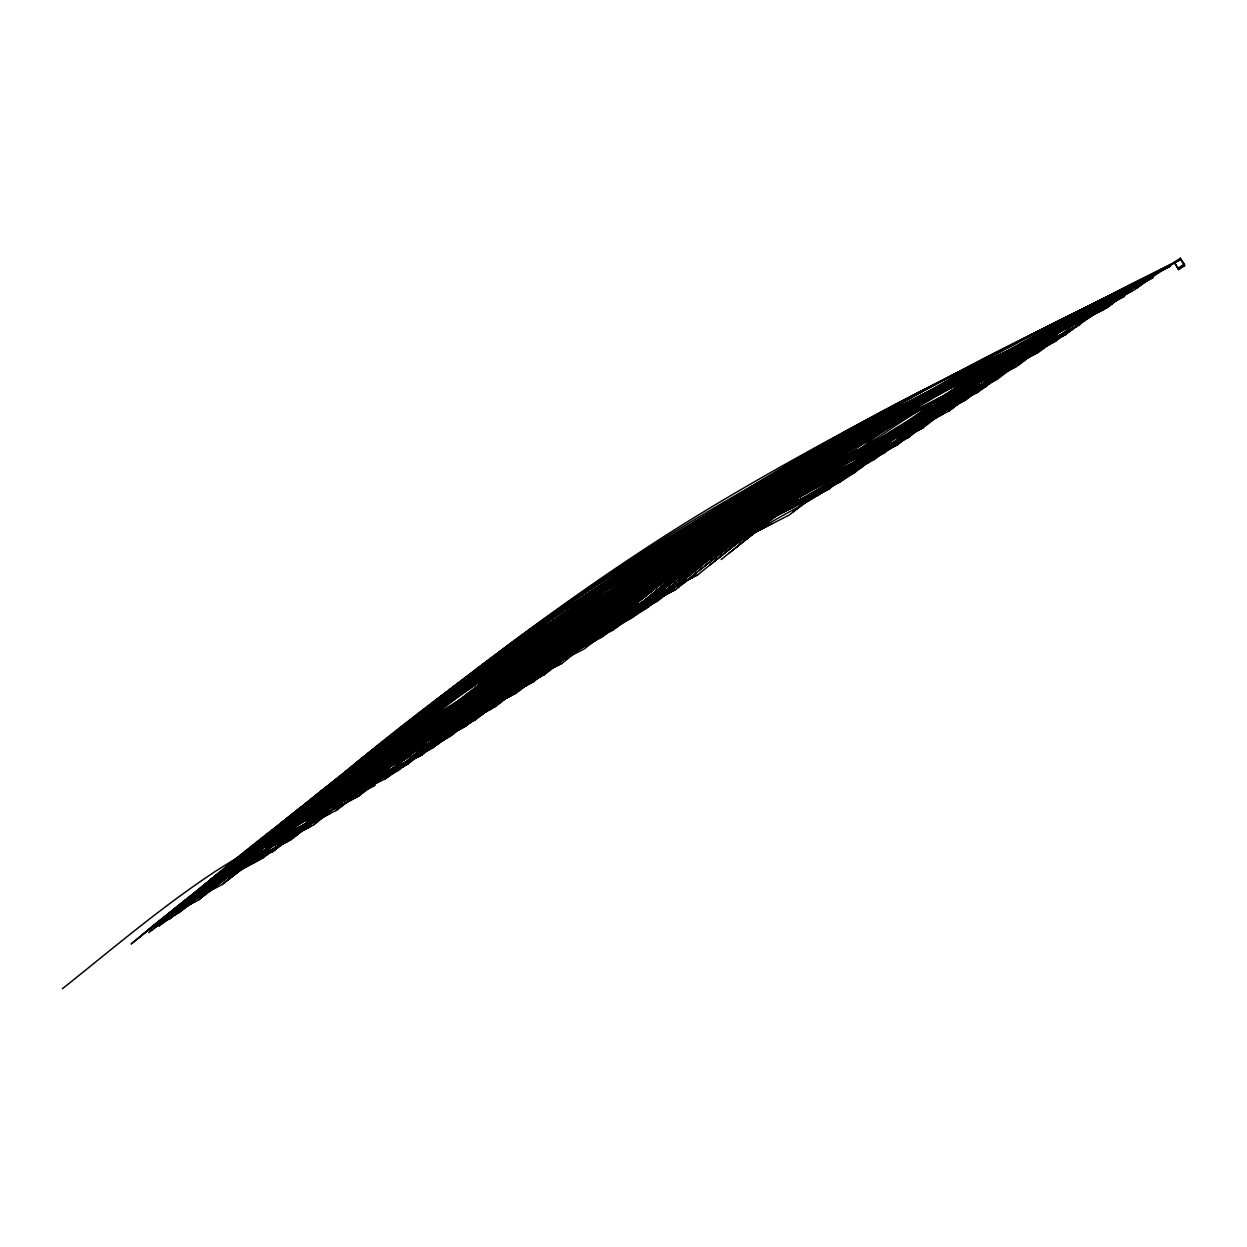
<?xml version="1.0" encoding="UTF-8"?>
<svg xmlns="http://www.w3.org/2000/svg" width="1247" height="1247" viewBox="0 0 1247 1247"><rect width="100%" height="100%" fill="white"/><g stroke="black" fill="none" stroke-linecap="round" stroke-linejoin="round"><path stroke-width="1.5" d="M450.993 735.668L452.209 734.686M677.698 587.867L679.381 586.511M62.35 988.777C112.713 948.655 161.814 906.647 215.669 871.185C266.546 838.498 321.445 812.857 375.176 785.361M221.218 871.17L131.138 943.963L176.31 907.457M148.736 932.631L232.488 864.95M229.884 868.629L158.821 926.053L194.236 897.544M171.494 917.34L160.458 924.728M239.175 862.643L168.984 919.366C228.076 871.435 287.106 822.163 355.301 787.449M260.218 847.212L179.069 912.788L163.606 921.174L151.339 930.527M258.191 851.654L198.179 900.147L194.61 901.955M145.852 932.086L180.02 906.896L222.106 884.544L304.377 818.063M252.97 863.064C272.454 852.714 287.808 835.506 308.788 827.322M203.682 895.705L229.619 875.986L262.338 858.357L324.516 808.103M350.376 788.79L272.423 851.779C223.961 873.804 178.96 902.501 138.947 937.65M350.376 791.549L290.629 839.839L278.705 845.84M299.42 832.045L313.402 825L371.201 778.299M408.377 751.988L335.864 810.581L317.346 819.903M197.01 891.309L231.989 865.543L264.613 844.983L358.731 795.96L429.28 738.941M363.875 789.554L385.261 778.798L398.011 768.479M385.261 778.798L448.717 727.515M375.596 781.76L398.167 770.397L413.755 757.817M398.167 770.397L460.517 720.018M474.546 710.244L408.252 763.834L323.939 806.809L280.061 831.578L240.593 857.905L183.262 902.08M470.727 715.575L422.281 754.731L398.448 766.734M406.709 761.075L432.366 748.169L437.697 743.836M432.366 748.169L491.786 700.144M508.137 694.735C481.513 708.483 460.205 729.947 435.156 745.909M507.545 689.965L449.606 736.79L422.39 750.491M522.212 680.41L465.661 726.113L428.469 745.94L398.276 768.292M503.585 695.467L465.661 726.113L436.996 740.547M430.932 747.748L451.009 732.784L475.746 719.535L519.609 684.089M463.229 722.901L494.498 707.158L548.571 663.451M494.498 707.158L537.628 672.304M484.085 709.2L516.429 692.911L556.801 660.287M520.311 688.36L533.747 681.595L584.453 640.615M509.01 692.553L543.832 675.017L581.85 644.294M523.304 682.764L562.303 663.139L615.379 620.242M635.596 607.507L584.407 648.876L543.411 669.499M647.037 600.82L602.207 637.046L540.839 668.782L507.638 689.357L446.94 736.369M571.266 651.121L612.293 630.468L644.434 604.499M662.048 593.401L631.543 618.044L588.787 639.571M676.607 584.204L647.474 607.741L603.283 629.984M702.466 564.875L657.559 601.163L609.954 625.137M629.049 612.947L675.796 589.41L702.497 567.821M680.878 585.311L685.601 581.648A9.851 2.011 -34.1 0 1 688.749 579.574L697.899 574.696L722.699 554.65M721.156 559.529L759.735 528.354M818.126 491.708L789.351 514.964L666.381 577.829L602.41 614.21L564.345 639.119L502.245 685.133M843.081 475.091C812.093 506.22 767.669 517.287 735.901 547.62M789.32 508.994L829.504 488.762L854.834 468.295M811.688 496.29L839.59 482.184L852.231 471.974M792.406 503.757L855.411 472.036L913.661 426.568L932.491 414.596L964.461 397.45M899.773 439.022L874.334 459.582L827.727 483.4L796.225 501.762L773.904 517.583L728.981 553.2M909.858 432.444L884.435 453.004L816.286 487.296M877.514 454.703L897.575 444.602L928.314 420.099L945.553 408.143L978.77 390.217M830.751 478.24L897.575 444.602L910.279 434.673L923.513 427.409L954.563 403.56L981.124 389.033M839.013 472.582L907.66 438.024L970.462 387.723L1003.788 362.986L1034.87 343.206L1087.618 314.93M907.66 438.024L920.395 427.737M874.63 448.499L948.577 411.276L968.498 395.174M948.577 411.276L986.112 380.974M984.896 384.653L966.503 399.508L890.95 437.557M901.721 430.636L976.604 392.945L989.307 382.673M976.604 392.945C1018.456 364.171 1055.804 328.242 1102.831 307.23M989.432 382.58L1015.479 362.939L1055.913 340.992L1089.566 315.132L1118.356 299.374M1037.675 348.801L1066.014 334.414L1075.849 326.465M1113.54 302.46L1107.227 307.557L1092.871 314.774M195.779 891.73L300.854 807.058M203.713 888.207L306.528 805.344M178.399 908.658L394.27 736.151M167.706 918.868L180.145 908.845M189.513 901.254L348.521 773.514M176.996 912.898L192.334 900.521M233.735 867.039L301.228 812.685M198.803 895.268L286.794 824.345M231.443 870.468L331.951 789.46M206.145 890.919L247.483 857.609M206.114 893.74L216.807 885.121M253.219 855.676L315.46 805.546M222.106 884.544L238.083 871.653M294.541 826.028L377.108 759.517M262.338 858.357C303.473 824.111 345.996 790.738 395.05 768.448M264.769 856.393L276.195 847.648L288.073 841.117M311.875 818.313L379.478 763.85M284.067 842.364L272.423 851.779L303.52 827.946L330.128 813.465M346.417 791.97L419.288 733.298M340.525 796.739L407.41 742.885M344.936 795.945L403.202 749.042M313.402 825C341.351 801.696 370.375 779.172 403.747 764.068M365.761 782.695C486.642 685.741 606.416 585.217 743.555 511.566M382.938 772.532L472.473 700.362M253.39 859.432L276.07 842.193L295.523 829.271L358.731 795.96L383 777.38L403.779 766.079M419.428 746.891L491.645 688.718M376.204 781.838L457.01 716.666M390.794 774.325L504.817 682.327M402.578 766.827L436.232 740.282L454.656 728.092M409.795 760.997C451.196 727.562 492.378 693.005 540.107 668.813M431.743 743.259L515.635 675.625M421.47 753.141C472.348 712.053 522.992 669.592 581.694 639.929M449.123 730.789L533.17 663.03M430.355 748.2L513.577 681.065M441.609 739.112L463.276 721.67M441.064 741.123L482.043 709.73L513.452 691.929M437.759 743.804L450.261 734.421L462.637 727.64M463.011 723.4L544.3 657.839M501.653 694.735L558.765 648.721M462.699 726.206C498.41 696.122 536.366 668.423 578.935 648.799M478.77 713.222L538.112 665.384M468.139 724.117L479.799 715.17L491.895 708.467M471.506 721.389L499.034 700.393L527.575 684.697M496.883 700.876L572.217 640.147M477.383 716.651L526.172 678.96L560.651 658.276M493.438 703.667L587.384 628.223M479.238 716.713L509.119 693.815L537.675 678.119M482.324 714.235L558.391 652.867M519.812 686.707C641.02 589.94 759.688 487.593 896.936 413.677M551.361 664.682L592.496 631.543M518.783 691.009L529.866 682.577L541.354 676.264M544.16 670.496C622.814 606.182 702.949 542.429 793.887 496.103M555.679 663.872L629.283 604.53M543.832 675.017L555.149 665.882M569.209 654.504L615.472 617.234M595.458 636.344L662.297 582.443M625.745 615.457L680.846 571.064M590.688 643.795L620.258 621.302L650.95 604.499M610.173 628.052L646.195 599.012M618.263 624.061L686.676 568.897M612.293 630.468L617.733 626.072M613.945 629.143L672.866 581.601M637.248 613.446L664.059 593.011L693.332 577.002M649.406 603.61L688.999 571.687M651.807 604.234L669.81 590.267L685.725 580.884M663.965 594.414L702.357 563.457M677.043 585.42L742.168 532.905M689.872 578.047L726.113 548.805M710.057 564.875L744.615 537.005M746.47 539.063L875.893 436.45L941.423 389.984L984.709 363.282L1033.81 336.02L1170.574 266.11L1129.922 286.576M792.796 512.174L809.038 499.829L825.873 490.585M805.422 501.98C888.207 432.319 975.419 366.852 1074.306 321.632M831.796 484.195L870.266 453.191M829.816 485.8C916.155 413.287 1006.703 344.531 1109.549 296.926M843.876 477.149C909.577 423.279 976.307 369.283 1053.419 332.357M846.791 476.37C885.744 442.903 928.049 413.349 974.967 392.135M778.019 513.187L839.59 482.184L855.411 472.036M839.59 482.184L868.006 460.455L897.575 444.602M861.256 467.313L888.784 446.255L923.513 427.409L854.335 462.232M888.488 448.141C966.238 381.52 1050.223 321.991 1143.78 279.609M886.508 449.746C936.466 407.785 988.965 368.146 1048.462 340.587M891.465 447.314L924.651 422.094L964.882 400.334M900.007 440.409L932.335 414.347M913.583 433.239C954.532 397.84 999.237 366.867 1048.743 344.608M950.105 410.029L959.083 403.405M975.045 392.602L1001.138 371.559M983.415 387.427C1019.282 357.437 1056.677 328.694 1099.371 308.991M1021.901 362.222L1049.46 341.273L1080.151 324.579M1043.069 348.739L1061.259 334.913L1076.551 326.387M1069.536 331.562L1086.215 318.889L1103.501 309.427M1073.48 328.382L1084.547 319.45M1111.171 304.377L1139.774 282.134L1168.158 265.86M1136.235 288.4C1150.061 278.954 1163.28 268.604 1178.166 260.794M148.705 929.763L216.245 875.316M174.549 911.775L252.611 849.113M169.031 916.233L194.579 895.658M199.395 893.273L235.262 864.405M181.423 907.8L242.401 858.653M165.181 920.909L178.103 911.105L193.191 902.672M195.311 898.105L250.928 853.291M173.707 915.547L191.134 903.748M202.279 894.037C262.93 844.11 325.342 795.274 396.562 761.153M196.761 898.495L237.086 866.197M221.997 880.912L311.267 808.96M226.424 881.052L246.766 865.605L267.871 854.07M251.302 860.96L342.473 787.465M231.864 876.657L252.19 860.305M299.716 828.148L365.044 775.509M280.637 843.549L329.177 804.455M297.3 831.671L463.666 697.993M299.186 830.143L343.891 794.355M279.827 845.793C312.233 818.578 346.495 793.201 385.12 775.478M312.358 822.287L388.768 760.701M292.577 838.249L301.79 831.266L311.345 826.044M306.513 827.01L378.854 768.963M327.338 813.745L407.847 748.823M355.301 794.869L387.879 768.635M386.367 777.894L396.998 770.989M389.313 775.525L408.346 761.091L426.536 751.099M401.098 768.027L413.318 758.612L424.12 752.346M442.42 740.032L462.824 724.491L486.844 711.039M456.87 730.913L471.615 719.69L483.665 712.692M489.12 708.732L503.507 697.151M492.908 705.677L508.09 693.472M529.959 678.508C642.532 587.446 755.09 493.921 885.074 428.267M497.865 704.43L513.733 692.381L530.193 683.387M503.741 699.692L547.293 666.631L596.004 640.163M524.66 686.271L624.201 606.245M565.826 655.673L594.196 632.837M539.624 676.856L567.291 655.844L590.548 642.938M549.709 670.278C581.897 644.325 613.851 617.327 651.012 598.622M570.565 653.412C652.742 587.664 733.657 518.783 826.808 468.701M628.41 615.862L753.422 516.009L833.697 456.605M636.765 610.687L658.416 593.276M632.915 616.953L646.04 608.458M715.03 560.854C743.103 537.597 772.47 515.494 805.422 499.533M799.514 506.765C829.988 480.376 863.906 458.335 900.599 441.578M817.658 495.636L842.723 476.603L868.723 462.403M836.207 483.353L877.966 449.98M859.027 469.121L876.08 456.184L893.756 446.52M889.937 448.561L915.859 428.874L942.779 414.191M1018.035 365.34L1027.403 358.232L1037.114 352.917M1071.906 329.66L1099.651 308.555L1128.457 292.811M175.562 912.539L203.573 890.202M402.937 764.52L438.804 737.413L478.084 715.466M409.281 759.407L451.071 727.36L484.756 706.955M420.099 752.689L451.726 728.077L477.663 711.008M437.51 742.433C466.347 717.586 498.286 696.605 532.828 680.566M453.285 733.813L456.729 731.163A7.17 1.465 -34.1 0 1 459.021 729.651L464.211 726.845M702.295 568.024C732.628 542.944 764.614 519.594 800.091 502.26M922.11 426.365L951.414 404.262L988.871 383.64M967.563 395.938L1006.126 366.883L1035.727 349.924M982.605 386.523L1015.572 360.024M282.305 822.022L371.59 750.6M252.938 845.715L322.505 790.099M200.845 887.739C317.284 788.79 444.696 703.183 583.393 638.573M164.245 917.262C212.645 875.472 267.856 842.878 325.576 815.756M295.43 814.291C403.467 727.967 511.254 640.802 627.007 564.86M252.315 849.067C381.488 743.789 514.045 641.332 661.471 562.506M197.369 893.413L252.315 850.376L314.15 806.7M189.061 900.116L205.864 886.726M268.9 837.251C403.249 729.105 538.548 619.962 691.368 538.533M216.651 879.416C309.053 805.032 401.534 729.043 506.812 673.209M210.057 884.731L267.934 839.356M277.411 831.905L356.346 768.713M184.073 907.177L202.076 892.743M254.497 850.392L322.085 796.895L377.919 754.825M218.584 879.369L285.08 826.06M308.025 808.773C417.075 721.561 525.611 633.18 642.486 556.489C760.904 477.772 887.069 411.931 1013.827 347.897M277.754 833.199L429.919 713.487M230.072 871.653C306.653 809.241 384.902 747.592 473.455 702.794M222.808 877.529C272.812 836.223 325.857 798.22 384.388 769.835M301.883 816.504L447.907 701.718L519.609 649.781M265.128 846.152C361.973 765.97 463.79 690.698 577.408 635.783M213.128 888.098L224.569 878.932M243.056 863.968L277.364 836.503M358.559 774.481L441.719 707.969M329.208 798.174L392.634 747.452M277.115 840.197C362.565 769.43 452.271 702.762 552.577 654.363M280.684 837.329L305.094 817.861M355.676 783.069C499.205 663.981 650.217 552.281 818.983 471.257M332.762 801.556L398.198 749.135M303.411 825.218C383.499 759.813 465.334 694.984 558.625 649.157M296.833 830.533C336.285 797.955 378.122 767.981 424.292 745.612M411.853 739.315L480.5 684.447M371.372 771.955C455.903 704.196 540.543 636.157 631.87 577.626C710.182 526.967 793.123 484.023 875.784 441.017M334.695 801.572L424.557 732.083M319.294 813.979C378.09 765.346 440.285 720.314 509.197 686.972M392.961 757.288L530.334 649.375L599.168 599.542M379.384 768.246C489.853 678.274 603.33 590.361 730.945 525.735M342.629 797.893C415.345 738.629 489.9 680.426 573.979 637.934M327.135 810.394C372.915 772.953 420.395 736.915 473.72 710.79M398.479 756.383L490.009 683.715L583.783 614.428M361.724 786.031C430.636 729.869 501.232 674.658 580.899 634.396M346.23 798.532L366.182 782.586M453.924 715.326L529.414 654.924M424.572 739.035L480.344 694.423M372.479 781.058C431.4 733.049 491.536 685.523 559.685 651.105M473.096 703.682L547.043 644.481M443.745 727.375L497.974 683.98M391.652 769.399L424.058 743.695M407.052 756.976C465.599 708.234 528.401 664.339 597.438 631.668M395.221 766.515L410.434 754.388M493.718 691.274C637.841 571.516 790.801 461.312 959.489 378.574M450.619 726.066L525.408 666.069M420.348 750.476C461.359 716.495 504.864 685.227 552.998 662.032M395.673 770.397L419.834 752.596L444.945 739.144M494.997 692.272L648.284 571.485M461.421 719.348C549.132 648.892 636.89 578.078 730.633 515.697M406.475 763.694L420.956 752.611L433.956 744.802M521.293 672.616L585.233 621.458M485.254 701.687C587.103 620.507 687.487 536.553 798.61 468.046M433.161 743.711C464.632 717.228 498.831 694.033 536.054 676.388M436.746 740.843C469.324 713.908 503.804 688.983 541.931 670.418M503.336 689.326L616.673 600.119L672.476 559.591M453.004 729.931L487.468 702.544M466.846 718.771C534.168 660.349 611.482 615.519 691.882 577.72M489.759 700.268L531.175 667.161M456.121 727.422C512.579 679.397 574.446 637.918 641.737 606.588M533.202 666.786C610.936 604.639 688.391 541.775 771.628 487.031M490.102 701.562C626.197 588.085 768.807 480.469 929.997 404.87M534.823 668.033C659.616 566.044 787.761 466.066 932.85 394.192M504.552 692.459C593.073 619.588 685.102 549.865 787.262 497.023M561.103 649.11C664.542 565.748 769.118 482.293 886.523 419.086M548.15 661.128L651.729 579.637L726.253 526.873M511.675 690.573C560.168 649.328 613.992 614.896 671.65 587.945M534.589 672.071L629.922 596.97L695.202 550.722M497.834 701.734L521.573 682.717M542.18 668.704C604.296 617.436 669.452 569.365 741.264 532.422M545.765 669.249C581.133 639.82 619.073 613.306 660.754 593.525M531.923 680.41L567.447 653.241L603.797 632.104M608.645 621.177C714.391 534.994 822.584 450.058 944.79 388.098M575.07 648.253L667.831 574.306M591.655 636.438L615.207 617.639M554.899 666.101L577.392 649.266L595.785 638.838M643.764 597.407L703.978 549.179M624.763 612.745L679.303 569.489M668.969 580.65L757.023 510.662M632.93 609.721C723.354 536.148 814.977 462.325 919.444 409.343M632.463 612.636L654.27 595.162M649.048 600.82L720.719 543.692L778.284 501.091M665.197 590.907C732.613 536.07 800.823 480.89 878.73 441.407M681.096 580.603C759.517 514.045 843.985 454.282 937.635 410.996M678.539 582.661C717.836 550.161 759.252 519.843 805.266 497.491M707.517 560.854L777.411 504.739M694.252 571.562C761.558 514.73 833.916 463.603 913.88 426.084M711.663 560.464C770.428 512.377 830.58 465.006 898.916 431.088M704.851 565.967L747.514 531.939M720.813 556.209C768.152 518.44 814.681 478.942 867.351 448.593M768.838 521.043C850.641 451.352 940.3 391.231 1037.894 345.902M819.638 490.539C879.961 439.256 945.366 393.896 1017.349 360.477M856.58 466.924C901.55 429.669 948.531 394.239 1001.31 368.691M853.166 471.241L880.725 450.526L915.922 431.228M913.786 429.311L970.197 384.325M918.821 429.015L941.454 411.978L970.369 396.078M978.661 386.991L1015.775 357.437M974.234 390.56L1007.763 363.859M1080.073 323.067L1122.206 291.143L1161.128 269.399M1114.631 301.571L1129.673 290.255L1148.877 279.702M167.924 914.3L194.61 892.977M186.972 901.799L213.705 880.429M201.406 891.714C255.619 846.058 314.977 806.762 379.135 776.491M212.395 885.916L229.245 872.479M240.5 869.72L277.863 841.787L316.489 820.339M244.194 866.759C289.787 827.182 341.288 795.368 395.969 770.007L367.943 785.766L335.864 810.581L347.071 802.102L358.731 795.96M320.557 815.709C359.37 782.945 402.095 755.074 448.109 733.485M367.413 781.464L396.406 758.316M339.652 803.847L385.339 769.103L426.365 744.708M535.041 677.916C573.823 644.356 617.343 616.906 663.872 595.411M558.017 663.591C584.687 641.488 612.62 620.538 643.998 605.496M842.13 478.583L867.818 459.426L894.348 444.727M286.374 840.54L314.727 819.482L350.921 799.873M615.394 627.974L628.27 619.697M617.982 625.9L629.532 617.327L641.488 610.749M622.549 622.206L646.429 604.842L673.24 590.704M413.63 757.942L431.244 744.833L454.157 731.942M443.854 737.351L472.862 716.183L507.903 697.213M182.545 906.959L214.437 883.827L246.423 866.384M196.855 896.936L239.767 864.841L288.79 837.423M190.37 902.158L214.733 884.107L239.814 869.783M540.715 649.578C677.043 537.488 824.018 438.289 982.465 360.102M520.778 665.617C669.888 540.31 835.412 436.325 1010.912 352.168M538.922 655.189C696.185 526.826 865.543 413.349 1049.086 325.981M520.747 669.826C601.413 605.076 684.79 542.975 775.946 493.641M477.85 704.306C564.969 630.873 662.11 570.565 764.785 521.449M548.867 649.173C682.701 540.387 826.855 444.103 982.106 368.52M496.992 690.9C579.855 622.128 671.962 565.514 768.495 518.097M578.889 626.555L631.855 584.796M487.795 698.289C558.282 639.96 635.767 590.61 718.256 551.018M536.148 660.957C629.564 585.841 728.451 516.913 835.272 462.169M517.349 676.061C603.065 605.824 696.356 545.048 795.867 496.181M537.114 662.344C603.61 609.674 671.697 558.827 743.742 513.951M517.895 677.807L585.919 624.607L655.236 575.522M557.05 647.863L619.759 599.137M523.35 674.954C601.132 611.248 682.966 551.735 773.171 506.703M514.154 682.343C566.232 640.225 621.053 601.194 680.722 570.518M575.007 635.923C659.476 567.837 746.61 502.12 842.66 451.04M536.646 666.771C585.856 627.397 636.718 589.706 692.241 559.622M527.45 674.175C577.002 634.1 629.189 597.001 685.959 567.821M697.634 554.276L741.31 519.828M677.698 570.315C780.31 484.319 893.85 412.476 1014.403 354.413M704.196 552.515C821.867 453.144 952.692 370.858 1091.546 304.549M671.962 578.452L695.031 560.324M653.147 593.572C711.569 544.658 777.208 505.409 845.778 472.519M706.145 553.434C789.257 484.304 881.395 427.051 978.63 380.023M683.59 573.121C734.499 531.409 789.413 494.654 848.459 465.474M698.445 564.236C747.28 524.13 800.138 489.011 856.938 461.203M679.21 579.699C720.47 545.079 766.999 517.614 815.46 494.373M710.728 556.848C750.975 524.286 793.373 494.093 839.512 470.368M771.082 509.836L809.007 479.892M760.592 518.284C849.831 443.589 948.624 381.239 1053.388 330.72M751.146 525.875C825.966 463.603 908.876 411.931 996.415 369.564M709.543 559.342C746.657 528.931 786.67 502.058 829.723 480.765M749.587 533.124C786.483 502.868 826.293 476.183 869.097 455.015M788.728 505.16C857.78 446.161 937.089 401.331 1018.69 362.191M874.615 449.84C919.086 413.396 967.064 381.27 1018.643 355.785M859.012 462.388L878.013 447.361M912.118 429.186C945.959 400.599 984.522 378.542 1024.286 359.37M906.803 433.442L943.792 406.054L991.911 379.135M935.468 411.931L962.185 390.747M926.038 419.522C963.308 388.066 1005.783 363.797 1049.584 342.691M998.753 373.57L1061.415 325.42L1103.283 299.514M989.307 381.161L1010.6 365.059L1030.053 353.01M1085.95 318.375L1112.76 298.984L1145.151 281.588M365.246 755.713C471.584 671.322 579.341 588.132 695.156 516.991C802.211 451.476 914.176 394.535 1025.954 337.625M354.756 764.146C459.769 680.878 565.904 598.435 680.285 528.276C782.009 466.051 888.269 411.759 994.451 357.671M345.31 771.737C520.856 625.402 716.635 506.017 922.25 406.974M318.406 793.404L372.947 750.507M303.707 805.219C419.522 711.086 543.1 626.275 675.874 557.799M229.9 864.561L262.338 839.044M356.564 765.502L461.078 684.354M338.389 780.139C496.555 648.144 672.242 539.25 857.624 449.886M295.492 814.618C378.932 748.559 464.57 685.164 553.684 626.929M236.93 861.708C330.642 785.407 430.34 715.762 539.14 662.64M314.79 800.652L450.572 695.561M227.952 868.941C291.471 817.689 359.307 771.488 432.647 735.403M318.406 797.753L360.461 764.738M221.327 874.272C283.178 823.347 351.467 780.825 423.497 745.909M341.834 780.373L405.727 729.931M202.902 889.111C254.575 846.058 310.643 808.305 371.294 779.079M247.031 855.13C321.212 795.508 396.671 736.728 479.16 688.858M335.895 785.189L460.657 688.999L541.525 630.405M240.749 860.181C282.477 827.12 325.218 795.134 370.421 766.936M322.614 795.835L367.678 760.405M379.945 751.255C507.794 647.941 642.564 552.437 789.102 477.289M361.77 765.892L415.828 723.354M270.537 837.719L369.19 761.808M248.574 855.38L317.065 802.725M318.873 800.371C428.017 710.463 545.656 630.826 672.663 568.305M239.253 862.877L290.161 823.955L333.837 794.698M251.333 854.694C312.062 804.486 377.405 759.766 448.219 724.975M345.123 782.025C429.171 714.89 514.855 649.11 608.333 595.489M348.739 779.126L388.425 747.997M293.045 823.908C375.55 755.666 464.367 694.922 560.651 647.754M271.082 841.554C329.489 793.373 392.462 750.71 460.486 717.274M261.761 849.067C315.631 804.05 376.251 768.183 439.396 737.881M431.166 716.448C591.078 584.827 763.538 468.404 949.528 376.765M219.363 883.125C244.506 861.49 273.093 844.453 302.974 830.253M415.438 729.105C506.422 656.795 598.607 585.467 697.774 524.582C816.816 452.038 942.451 391.262 1066.559 328.039M388.534 750.772C531.425 631.153 691.337 534.246 859.089 453.737M373.835 762.572C485.535 670.855 606.868 591.187 736.868 527.824M300.044 821.929C376.656 757.085 464.071 707.065 554.401 664.028M413.801 736.572C525.377 644.933 646.554 565.312 776.398 501.995M394.582 752.035C505.892 659.881 626.586 579.138 756.726 515.993M469.963 692.942C621.645 568.055 785.22 457.555 961.655 370.608M454.235 705.584C593.588 590.907 743.867 489.463 905.93 409.64M362.113 778.144C436.777 716.76 518.191 663.887 605.185 621.676M342.504 793.918C417.807 730.571 501.902 678.82 590.579 636.438M412.632 739.066C506.266 663.233 605.793 594.367 712.894 538.844M320.541 811.563C371.887 768.838 428.017 732.067 488.278 703.168M416.389 738.738L454.111 709.091M364.311 780.622C418.758 736.681 474.842 694.174 536.662 661.004M342.348 798.267C380.803 766.687 422.702 739.455 467.485 717.711M433.94 728.092C523.21 655.439 617.094 587.758 719.831 535.306M381.863 769.976L418.291 741.186M359.915 787.636L415.516 745.55L460.595 717.898M518.861 663.42C606.198 593.931 694.657 525.33 789.85 466.814C900.739 399.149 1017.677 342.224 1133.352 283.365M503.133 676.061C632.135 569.863 771.176 475.824 921.221 401.893M476.229 697.728L518.409 664.526M461.53 709.527L524.738 660.489L578.967 621.209M387.739 768.885C429.903 734.124 475.372 703.339 524.488 679.225M536.506 652.976L583.347 616.158M493.859 687.284L534.667 655.143M479.175 699.084C555.819 637.123 636.609 579.824 724.46 534.745M504.941 682.545C591.249 611.763 684.556 549.646 784.799 500.343M514.886 676.529C622.954 586.885 744.225 514.949 870.5 454.173M532.048 664.261C620.414 591.857 715.762 528.027 818.281 477.383M570.347 639.68C638.589 585.092 709.184 532.859 786.202 491.193M600.898 617.359C668.283 563.815 737.086 511.566 811.797 468.545M582.708 631.995C652.96 575.6 725.583 521.527 805.001 478.599M566.917 644.699C624.155 598.95 683.372 555.242 747.982 520.358M539.826 666.475C608.068 610.11 682.015 560.558 761.668 521.714M559.108 652.508C615.582 606.728 675.048 564.252 739.892 531.051M507.03 694.376C544.253 663.388 583.908 635.066 627.568 613.851M604.951 618.356L639.945 590.782M589.145 631.076L657.715 578.655L696.995 551.595M562.054 652.851C605.029 618.122 650.357 586.028 699.629 560.776M609.689 617.92C694.61 547.542 786.436 485.426 885.245 436.216M590.47 633.382L644.091 592.341L690.09 561.462M653.381 585.389C729.511 523.849 809.755 466.955 897.014 422.172M619.4 612.745L681.454 565.296L717.009 540.808M592.309 634.52C646.647 589.706 705.147 549.771 768.277 518.362M624.872 609.877L653.74 587.056M611.591 620.538L634.022 602.878M693.441 557.658C804.455 466.207 926.942 389.563 1056.147 326.543M650.794 591.982C727.079 528.136 811.859 475.45 901.41 432.382M667.846 581.772C735.262 526.374 808.227 477.772 886.321 438.726M692.631 564.314L716.464 545.594M687.97 568.086C753.952 513.795 825.015 465.645 901.752 427.861M672.18 580.79C722.122 539.904 776.07 503.944 834.009 475.372M645.073 602.566C692.708 562.787 745.005 528.775 800.87 501.73M667.987 585.7C717.571 544.612 770.88 507.872 828.787 479.472M664.37 588.584C713.985 546.669 770.085 513.499 828.585 485.582M631.902 614.709L654.239 598.233L683.309 582.053M692.49 569.037C740.469 529.367 793.295 495.916 849.425 469.012M682.842 576.8C715.482 550.426 749.883 526.031 787.293 506.843M704.773 561.664C741.232 532.188 779.671 504.926 821.461 483.477M733.984 545.687L775.104 515.37L817.424 491.302M743.633 537.925L795.757 499.501L836.815 475.621M832.248 480.469L849.441 466.877M226.299 874.864L291.315 825.545M546.435 668.813L580.65 643.67L625.152 618.995M563.925 658.884L573.823 651.074M487.53 710.104L497.615 702.934L512.751 694.766M196.979 895.471C228.061 869.112 263.865 849.363 300.34 831.578M204.196 891.153L228.606 873.414L253.609 858.778M623.859 591.203L674.206 552.281M610.594 601.818L648.923 572.42M598.669 611.373L634.723 583.69M595.801 617.296L655.408 572.295L709.075 535.181M543.084 657.995L571.407 636.141M547.339 656.093C599.293 614.849 654.815 578.109 713.892 547.869M477.289 710.65L499.813 693.067M608.053 609.954L692.163 547.651M733.314 526.234C837.657 440.627 954.501 372.198 1075.319 312.732M743.711 521.34C823.534 457.337 910.575 402.89 1001.964 357.016M735.761 527.684C827.977 453.924 929.748 393.179 1035.587 341.179M800.995 486.314C879.151 422.795 964.523 368.676 1054.51 323.565M787.745 496.93C862.051 436.684 945.023 388.472 1030.63 346.245M703.09 563.192L741.638 535.197L781.121 512.096M740.001 538.003C782.976 502.167 831.172 473.346 881.302 448.733M727.796 547.76C761.558 520.093 800.169 499.439 839.169 480.22M806.528 491.162C865.932 442.373 934.689 407.301 1003.227 373.399M871.31 452.723C910.653 420.052 954.75 393.849 1000.562 371.372M956.87 395.003C1021.745 339.558 1097.843 300.184 1174.019 262.883M948.936 401.363C992.939 365.262 1043.708 339.044 1094.507 313.963M1002.448 368.13C1041.214 335.739 1083.721 308.087 1129.018 285.766M994.514 374.474L1026.328 351.358L1056.38 333.822M1015.183 360.523L1030.723 348.396M1007.249 366.883L1028.869 350.843L1049.023 337.999M413.692 717.867C563.145 598.887 725.848 497.382 896.577 411.884M367.756 754.669C454.874 687.736 542.694 621.318 636.251 563.55C735.449 503.507 838.358 449.855 941.625 397.201M345.793 774.948C454.547 688.531 573.277 615.379 696.948 552.374M380.179 748.917L492.066 664.854L579.933 604.624M255.947 844.141L287.184 820.043M355.894 768.37L398.65 735.481M387.396 744.599C500.218 655.891 619.369 574.898 746.875 508.682M363.095 764.037L466.892 686.131M409.936 728.077L453.659 694.579M260.187 843.455L300.823 812.81L347.523 780.981M290.083 821.04L327.057 792.406M270.272 836.877L329.442 793.123M355.722 771.441C433.208 710.089 515.868 655.298 603.657 609.799M297.3 816.707L357.998 770.568M269.555 838.904C313.667 803.988 360.726 772.797 410.699 746.906M491.583 668.922L589.862 594.85L678.368 533.794M383.842 751.629L424.463 720.407M486.268 673.193C610.516 574.337 744.677 488.528 885.074 414.487M466.394 689.092C588.833 591.062 722.403 507.856 862.519 437.619M270.381 839.73C310.425 808.025 353.15 779.702 398.526 756.181M432.397 716.339C545.734 625.838 670.153 550.286 799.156 484.366M318.047 804.284C378.059 755.978 442.264 712.832 510.771 677.48M290.302 826.48C348.505 779.141 414.721 743.259 481.856 710.354M224.943 878.73L247.857 862.519L282.258 844.048M320.573 805.811C383.468 754.684 455.108 716.152 527.621 680.644M527.341 647.801C597.718 593.136 669.67 540.294 745.659 493.594M522.025 652.072C667.597 534.059 830.861 440.861 998.598 358.372M502.151 667.971C589.722 599.246 681.423 535.493 779.297 482.262M429.436 724.678L466.518 696.153M468.139 695.218C566.247 616.735 673.286 550.176 785.532 493.937M369.206 772.906C434.455 721.28 505.129 676.794 579.995 640.475M363.625 777.333C416.358 735.075 474.25 699.754 534.729 669.779M466.316 699.333C551.579 632.728 641.909 572.342 737.865 522.197M335.879 799.53C372.744 770.054 412.991 745.082 455.155 723.961M449.528 712.723C522.571 654.566 600.586 602.66 683.574 559.747M356.33 784.69C398.385 751.084 444.306 722.621 492.409 698.554M383.733 765.393C424.572 733.111 468.155 704.321 514.419 680.41M465.723 703.168L500.016 676.794M567.104 625.526C707.049 511.223 864.374 421.159 1026.141 341.694M547.23 641.426C682.982 533.28 832.279 443.589 988.154 367.678M513.218 668.688C606.167 593.697 707.719 530.069 814.447 476.619M399.913 755.822C436.809 726.783 475.216 699.489 516.617 677.215M588.662 611.887L672.507 548.618L748.029 496.431M563.473 632.058C704.196 516.648 866.727 433.239 1029.056 353.026M529.476 659.304C630.982 577.112 743.586 509.929 860.352 451.882M401.409 758.16C434.252 731.895 470.119 709.637 507.7 690.807M556.443 641.769L647.318 574.493L703.043 538.081M417.651 748.792C452.24 720.517 490.04 696.403 529.991 676.466M565.608 636.36C639.056 578.156 717.368 526.094 800.574 482.901M613.571 607.757C685.694 550.956 762.868 500.561 844.063 457.665M559.357 651.121C600.462 618.559 644.294 589.441 690.854 565.296M597.859 621.848C665.695 567.837 739.985 522.415 817.502 483.727M581.071 635.237L636.999 593.853M634.053 595.505L692.989 550.8L740.765 517.832M515.276 687.908L559.919 654.924L606.073 628.722M634.271 598.607C695.234 549.693 762.011 508.589 831.952 473.844M614.553 614.428C657.59 580.354 703.511 549.958 752.268 524.706M661.939 579.029L716.729 537.441L760.764 507.046M544.175 670.715L567.946 653.958L600.633 636.36M607.741 622.393C653.319 585.326 704.898 556.817 757.475 531.051M646.227 593.12C696.59 552.483 750.491 516.211 807.978 486.424M629.454 606.51C675.968 568.866 726.783 536.865 780.279 510.132M708.125 546.404C792.422 478.006 886.82 423.715 983.961 375.846M656.374 593.681L693.924 566.497L744.225 537.862M741.809 533.732C784.02 499.907 830.066 471.132 878.402 446.878M843.549 471.6C878.075 443.121 916.389 419.647 956.574 400.053M872.074 454.703L887.147 442.934M220.922 874.926C268.619 836.02 323.409 807.479 378.355 780.373M217.196 877.919C262.462 840.977 314.462 813.901 366.618 788.166M242.479 862.129C278.689 832.902 319.201 809.724 360.851 789.211M238.754 865.106C272.828 837.61 310.955 815.803 350.158 796.506M318.203 802.335L351.498 781.838L389.282 760.904L431.587 728.965L482.402 695.031L518.565 674.097L566.933 648.534M410.092 747.717C458.491 708.779 510.304 674.081 565.546 645.619M405.493 751.395L422.936 738.068M372.167 778.019L412.913 748.652L454.656 724.429M569.224 654.737L594.632 636.126L629.829 616.642M204.212 889.922L229.651 872.277L261.293 854.741M487.702 702.653L524.379 677.23L579.917 646.834M616.439 591.031L690.433 537.348M664.682 559.872L702.482 531.846M428.812 740.219L468.124 713.097L513.203 688.032M565.967 640.428C629.86 589.956 700.97 549.709 773.67 513.483M494.326 697.416C532.064 666.958 574.992 644.029 618.231 622.502M765.689 501.388C854.086 432.584 952.537 378.496 1052.39 328.429M780.201 493.142L836.41 452.318L863.095 434.346M709.792 549.179C756.742 512.922 807.962 482.698 860.757 455.825M828.164 465.458C902.282 407.707 984.849 362.254 1068.617 320.245M752.159 528.666L794.978 499.081L859.791 463.681M882.471 444.15L921.814 416.981L981.342 384.466M976.915 379.431C1017.1 348.131 1061.852 323.503 1107.258 300.73M970.587 384.481C1016.071 348.864 1068.071 323.144 1119.447 297.347M1018.97 355.239L1048.774 334.056L1085.638 312.436M1012.642 360.289L1039.78 341.023L1073.916 321.056M1024.411 353.447L1049.163 334.991L1075.88 317.985M476.65 669.358C631.372 548.976 804.393 455.529 979.222 368.13M412.57 720.345C568.133 598.825 746.891 512.953 922.25 424.541M433.769 706.114C548.072 618.948 671.743 544.768 799.732 479.581M413.162 723.946L486.205 671.073L587.976 605.231M419.834 720.065C503.57 656.374 592.808 600.072 685.975 551.221M399.866 735.87C476.494 677.183 558.687 626.088 644.418 581.835M279.577 826.044C355.036 768.604 435.281 717.29 520.015 674.596M321.57 796.755C376.002 755.292 432.553 716.433 492.705 683.73M419.008 724.694L489.432 673.396L551.377 633.071M314.945 801.992L381.021 754.295M321.601 798.096L373.975 759.766M347.383 781.682C418.01 726.767 497.584 685.18 577.361 645.385M340.743 786.919C394.146 745.768 452.427 711.569 512.439 681.08M461.078 700.44C542.585 636.656 632.416 584.656 724.725 538.283M610.89 591.966C705.475 520.093 806.31 456.636 911.323 401.144M479.627 689.685C530.895 650.747 584.796 615.301 641.27 584.407M494.56 681.08C576.722 618.122 665.134 563.628 757.662 517.318M546.81 642.953C625.807 582.037 712.021 531.316 800.839 486.19M561.82 634.52C652.555 563.909 753.983 509.01 856.533 457.758M660.489 575.257C720.548 529.492 785.127 489.884 852.044 454.999M686.224 560.433C735.075 523.039 787.356 490.289 841.85 461.749M529.383 676.934L567.12 651.667L611.934 627.942M522.758 682.171L549.132 663.981L589.036 642.221M665.617 578.281C704.649 548.431 746.423 522.306 789.943 499.548M645.665 594.086L688.796 563.582M695.296 557.425C757.864 508.682 828.257 471.584 898.993 436.31M731.101 534.589C784.192 494.108 841.538 459.551 901.176 429.623M690.557 568.258L723.696 544.783M853.821 463.744C883.858 440.362 917.605 422.515 951.539 405.587M880.148 448.53L911.573 425.663L945.99 405.602M408.003 746.672C453.549 711.507 503.585 682.81 554.853 656.904M428.407 733.719L477.133 699.396L526.795 669.857M574.025 651.074L590.969 639.477L616.61 625.573M460.907 688.048C551.018 621.567 649.204 567.214 748.621 516.087M467.048 684.541L538.798 635.05L611.466 590.345M427.752 714.188L460.517 690.994M685.133 544.16C775.509 476.79 873.134 419.974 973.424 368.769M650.201 569.895C715.155 522.166 784.55 480.937 855.754 443.308M658.011 565.514C736.525 508.075 820.853 459.177 907.38 414.908M634.707 583.908C681.314 549.943 730.134 519.111 780.606 491.24M620.289 598.576L667.94 565.592M587.134 624.716L646.538 584.718M504.941 689.529L545.001 663.326L595.895 636.064M1032.937 347.118L1065.125 326.059M461.141 684.057C547.293 620.912 639.867 567.229 733.922 516.866M440.144 705.818C518.565 648.237 603.47 600.337 689.903 555.959M401.799 733.267C477.18 677.854 558.999 632.058 642.189 589.582M451.554 700.611C501.481 664.324 553.808 631.418 607.866 601.646M301.462 809.88C377.888 753.593 464.149 713.05 548.368 670.153M344.11 781.448L407.208 739.144M490.367 678.773C559.981 627.506 635.861 585.731 712.723 546.513M267.591 839.106C309.926 807.947 356.736 783.677 403.529 760.031M521.262 661.331C571.344 624.747 624.669 592.855 679.49 563.925M431.478 732.098L474.031 703.635L540.232 666.989M887.615 443.012L908.549 428.984L941.126 410.918M720.08 519.36C778.752 478.708 840.54 442.763 903.514 409.25M584.734 603.08C449.045 692.849 325.264 798.953 198.179 900.147C265.658 841.242 340.291 791.19 422.281 754.731L407.816 762.011M467.516 685.601C570.861 614.007 684.213 558.859 795.976 501.964M387.926 747.732L462.013 700.923L521.589 668.096M375.363 757.459C440.472 712.333 511.41 676.622 581.881 640.833M425.944 731.054L478.864 697.65L549.35 659.694M1174.3 262.166L1180.363 258.223L1184.338 264.099L1184.65 265.689L1178.602 269.633L1174.3 262.166L1178.602 269.633M1178.29 268.043L1184.338 264.099M569.832 611.201L648.611 562.756M693.722 535.399C756.82 494.28 823.129 458.382 889.937 423.715M482.386 676.108C558.001 626.867 638.417 585.654 718.708 544.69M840.665 451.648L918.338 405.072L1018.16 352.527M681.86 553.309L735.636 520.17L831.889 467.828M699.099 542.897L751.52 510.584L821.118 472.364M643.982 588.958L679.023 567.369L727.562 540.824M337.438 787.558L384.606 758.16L429.763 733.267M612.604 590.377L645.416 569.63M579.06 620.99L631.263 588.958L690.495 556.209M390.514 748.044L460.767 706.083L552.764 657.808M381.083 755.23L424.759 728.373L505.394 684.665M370.983 761.808L452.131 713.035M353.306 773.389L420.66 733.22L568.476 656.888M293.123 824.189L317.533 809.272L361.209 785.657M783.88 479.191L854.694 437.915L938.664 393.086M751.629 502.541L783.88 483.213M725.676 524.8L799.202 481.638M789.741 493.313L828.46 470.758L874.365 446.27M664.137 569.926L712.396 541.806L803.302 493.968M655.688 546.934L733.548 500.452L836.862 443.215M765.128 485.613L846.074 438.539L942.046 387.381M869.892 430.168L960.486 378.683L1091.499 311.407M593.619 595.941L677.511 547.168L784.285 490.461M607.663 588.475L646.772 565.125M560.527 623.173L634.349 580.291M750.413 511.551L831.328 465.614M740.235 518.269L792.001 488.154M601.319 603.002L631.325 585.077L698.211 548.072M671.962 563.052L752.627 517.24M695.764 550.41L742.183 523.397M702.435 548.025L769.212 510.148M721.249 538.003L759.875 515.572L812.28 487.842M692.677 561.306L758.192 524.94M724.351 544.549L790.785 508.308M355.629 776.024L408.408 744.849M319.045 803.801L364.919 776.663L401.783 757.038M818.811 456.075L857.468 434.127L949.403 385.152M753.359 508.215L815.039 473.969L880.023 440.331M651.105 582.037L698.242 555.866L748.73 529.726M757.272 486.704L804.985 459.675L914.628 401.269M703.557 518.331L810.223 459.255L1031.721 345.559M648.144 568.04L727.531 524.13L844.203 463.946M715.155 530.817L781.557 493.999L871.404 447.533M777.224 497.007L829.91 467.843M593.806 601.849L676.731 555.944L731.989 527.091M572.903 615.613L644.902 574.805L728.934 530.084M558.048 629.205L632.447 587.992L684.93 560.604M690.963 561.103L708.467 551.174M414.659 734.951L500.172 688.78M374.521 764.738L416.592 741.435L473.33 712.084M334.586 794.526L416.841 750.756M480.095 709.356L492.471 702.731M455.03 727.609L485.784 711.554M1079.154 315.803L1108.037 300.465M1067.432 324.423L1083.487 315.85M1049.912 337.173L1073.293 324.781M874.474 444.213L911.838 424.229M813.621 466.082L913.583 413.209M836.862 454.079L876.298 432.771M687.705 540.434L737.99 513.25M664.713 555.118L765.081 501.653L899.181 433.41M647.24 569.895L741.575 519.672M612.293 593.307L702.794 545.11L780.186 505.612M503.133 675.11L536.958 656.873M1110.033 295.679L1144.185 277.972M1090.798 309.459L1121.24 293.669M1058.952 332.263L1083.253 319.668M1030.271 352.714L1057.004 338.95M488.559 704.742L501.045 698.226M1078.032 318.64L1106.011 304.143M779.858 482.012L844.484 448.234M810.799 474.702L911.354 422.764M734.888 514.84L796.677 482.573M781.931 490.772L824.47 468.482M816.239 474.889L869.814 447.096M672.788 559.389L721.888 533.669M763.024 511.94L801.088 492.066M663.95 571.874L700.409 552.764M533.856 658.463L570.362 639.368M474.312 700.939L541.759 666.069M426.677 734.857L453.44 720.86M389.282 760.904L440.768 734.28M518.503 669.686L553.606 651.339M550.005 653.568L588.428 633.663M509.29 694.049L519.407 688.843M1089.784 312.467L1102.956 305.686M957.649 380.974L1006.656 355.8M905.54 417.309L949.684 394.644M860.789 448.671L900.755 428.142M850.703 455.233L960.72 399.305M905.01 427.674L933.863 412.913M802.632 488.762L838.124 470.524M853.104 463.136L885.074 446.816M789.413 507.654L826.777 488.637M549.88 663.607L576.208 650.186M497.927 699.801L510.631 693.285M258.83 855.988L269.898 850.298M1148.206 277.411L1116.252 294.51L1097.422 306.466L1039.203 351.857L1010.429 366.353M889.267 415.61L963.51 377.56M946.286 386.726L1023.927 347.056M944.54 396.047L980.204 377.747M837.158 451.96L906.553 416.389M894.193 423.06L966.971 385.9M864.95 446.535L929.701 413.521M946.894 404.963L968.42 393.958M787.184 487.406L872.136 444.041M863.61 448.671L911.386 424.245M896.531 431.961L926.318 416.701M776.975 494.171L840.743 461.499M833.994 465.287L894.473 434.392M845.357 459.535L912.82 425.133M739.112 520.934L819.591 479.846M724.663 530.817L783.552 500.655M781.698 501.933L855.629 464.274M719.441 534.916L844.733 471.195M744.412 522.244L798.08 494.794M782.96 502.744L848.973 469.121M833.432 477.133L863.563 461.764M752.159 520.077L794.869 498.208M712.411 544.534L763.102 518.627M750.959 525.049L813.995 492.939M675.438 565.437L749.961 527.419M751.847 526.702L789.211 507.623M741.762 533.28L779.126 514.2M634.879 593.307L685.398 567.432M711.304 554.556L762.681 528.385M567.915 640.615L612.776 617.655M592.871 627.927L632.4 607.741M551.158 652.586L614.085 620.538M564.704 648.222L615.098 622.612M527.917 673.24L561.384 656.156M492.861 692.49L530.131 673.427M450.993 722.107L484.958 704.726M475.964 709.434L522.992 685.507M430.199 736.65L457.244 722.792M411.12 749.447L465.973 721.514M431.119 742.136L444.228 735.434M434.096 744.662L443.792 739.72M363.984 782.804L389.235 769.913M668.267 593.198L651.152 602.862L629.813 618.917M670.98 591.842L661.362 597.142L644.294 609.347M483.898 712.52L490.43 709.2M1176.513 261.636L1157.216 272.267L1134.661 289.678L1043.895 335.381M508.449 694.392L526.125 685.429M399.866 766.017L355.146 790.598L328.725 809.474L290.629 839.839L268.167 851.187M191.461 903.545L195.53 901.487M1001.887 349.784L1104.25 298.002M1158.697 272.095L1114.756 294.916L1091.795 308.679L1060.792 331.141L1016.056 366.945L989.37 380.382M1162.765 270.038C1121.302 286.327 1092.653 322.879 1051.377 339.059M978.957 365.496L1079.107 314.836M1017.708 345.949L1128.722 289.85M1118.185 295.227L1136.142 286.124M963.728 375.971L1082.895 315.74M1132.182 290.925L1120.679 297.222L1107.227 307.557L1018.939 351.997M958.351 380.164L1077.314 320.043M1067.463 325.093L1113.025 302.07M1022.369 353.758L1065.234 332.076M906.756 414.799L1002.027 366.634M901.378 419.008L1008.683 364.779M941.656 398.681L1035.431 351.311M1050.582 343.673L1025.845 357.281L996.945 379.571L920.224 418.197M852.449 452.505L955.046 400.661M892.743 432.179L961.234 397.544M961.577 397.419L981.794 387.194M845.809 457.337L946.785 406.319M835.584 464.118L904.465 429.249M875.862 443.807L942.732 409.982M944.712 409.032L963.292 399.632M848.287 459.177L938.555 413.583M793.248 493.157L903.109 437.681M876.485 451.165L901.098 438.695M778.393 503.274L841.772 471.195M818.671 482.948L880.039 451.928M771.737 508.106L879.509 453.69M756.118 517.754L863.906 463.338M736.759 531.923L841.164 479.207M723.634 540.73L819.03 492.534M713.533 547.293L808.944 499.112M761.839 522.929L793.575 506.859M680.223 570.05L734.156 542.757M720.517 549.724L772.423 523.491M606.073 621.053L663.123 592.2M587.742 633.835L661.393 596.658M567.899 646.414L635.004 612.526M564.236 649.749L617.265 622.939M609.113 627.116L638.105 612.448M551.034 658.681L623.609 622.035M535.041 669.468L599.932 636.687M595.957 638.713L606.104 633.585M524.956 676.03L563.925 656.312M565.234 655.719L589.847 643.265M478.256 708.125L520.934 686.551M468.155 714.702L501.668 697.743M455.514 723.665L498.067 702.155M421.767 746.782L461.063 726.923M411.681 753.359L439.739 739.159M398.37 762.65L425.133 749.104M384.06 772.532L409.452 759.688M424.339 752.206L429.264 749.712M377.405 777.364L399.367 766.266M244.693 867.257L253.889 862.597M1085.732 307.323L1180.675 259.532L1159.663 270.116M1068.819 320.011L1153.023 277.629L1060.589 324.158M1036.304 340.696L1124.576 296.256L1061.961 327.79M981.451 376.984L1066.014 334.414M973.86 382.299L1055.913 340.992M911.962 423.855L986.86 386.149M767.918 519.765L829.504 488.762M649.126 599.246L697.899 574.696M531.534 678.617L562.303 663.139M498.909 699.131L533.747 681.595M487.639 707.408L516.429 692.911M447.081 733.969L475.746 719.535M670.06 592.294L675.796 589.41M391.418 772.298L408.252 763.834L401.705 767.123M1181.657 261.278L1184.65 265.689M1180.363 258.223L1180.675 259.797"/></g></svg>
